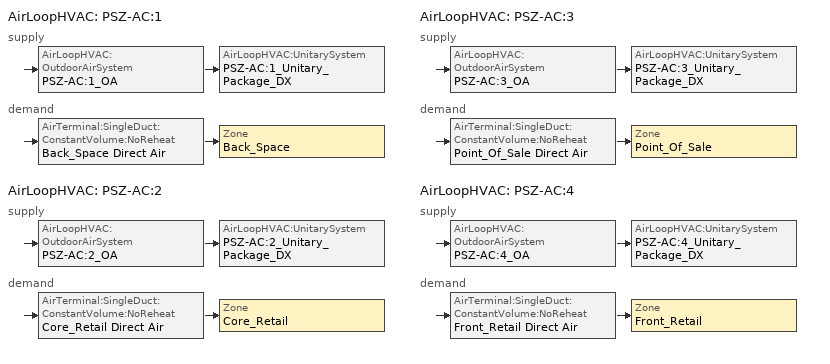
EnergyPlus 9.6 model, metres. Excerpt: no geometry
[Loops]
AirLoopHVAC 'PSZ-AC:1'
 supply: AirLoopHVAC:OutdoorAirSystem 'PSZ-AC:1_OA' > AirLoopHVAC:UnitarySystem 'PSZ-AC:1_Unitary_Package_DX'
 demand: AirTerminal:SingleDuct:ConstantVolume:NoReheat 'Back_Space Direct Air' > Zone 'Back_Space'
AirLoopHVAC 'PSZ-AC:2'
 supply: AirLoopHVAC:OutdoorAirSystem 'PSZ-AC:2_OA' > AirLoopHVAC:UnitarySystem 'PSZ-AC:2_Unitary_Package_DX'
 demand: AirTerminal:SingleDuct:ConstantVolume:NoReheat 'Core_Retail Direct Air' > Zone 'Core_Retail'
AirLoopHVAC 'PSZ-AC:3'
 supply: AirLoopHVAC:OutdoorAirSystem 'PSZ-AC:3_OA' > AirLoopHVAC:UnitarySystem 'PSZ-AC:3_Unitary_Package_DX'
 demand: AirTerminal:SingleDuct:ConstantVolume:NoReheat 'Point_Of_Sale Direct Air' > Zone 'Point_Of_Sale'
AirLoopHVAC 'PSZ-AC:4'
 supply: AirLoopHVAC:OutdoorAirSystem 'PSZ-AC:4_OA' > AirLoopHVAC:UnitarySystem 'PSZ-AC:4_Unitary_Package_DX'
 demand: AirTerminal:SingleDuct:ConstantVolume:NoReheat 'Front_Retail Direct Air' > Zone 'Front_Retail'
[Sizing:Zone] Zone Cooling Design Supply Air Temperature Input Method=SupplyAirTemperature; Zone Cooling Design Supply Air Temperature {C}=12.8; Zone Heating Design Supply Air Temperature Input Method=SupplyAirTemperature; Zone Heating Design Supply Air Temperature {C}=40; Zone Cooling Design Supply Air Humidity Ratio {kgWater/kgDryAir}=0.007; Zone Heating Design Supply Air Humidity Ratio {kgWater/kgDryAir}=0.008; Cooling Design Air Flow Method=DesignDay; Cooling Design Air Flow Rate {m3/s}=0; Cooling Minimum Air Flow {m3/s}=0; Cooling Minimum Air Flow Fraction=0; Heating Design Air Flow Method=DesignDay; Heating Design Air Flow Rate {m3/s}=0; Account for Dedicated Outdoor Air System=No; Dedicated Outdoor Air System Control Strategy=NeutralSupplyAir; Dedicated Outdoor Air Low Setpoint Temperature for Design {C}=autosize; Dedicated Outdoor Air High Setpoint Temperature for Design {C}=autosize
Name | Design Specification Outdoor Air Object
Back_Space | SZ DSOA Back_Space
Core_Retail | SZ DSOA Core_Retail
Point_Of_Sale | SZ DSOA Point_Of_Sale
Front_Retail | SZ DSOA Front_Retail
[DesignSpecification:OutdoorAir] Outdoor Air Method=Flow/Area
Name | Outdoor Air Flow per Zone Floor Area {m3/s-m2}
SZ DSOA Back_Space | 0.000609562
SZ DSOA Core_Retail; SZ DSOA Point_Of_Sale; SZ DSOA Front_Retail | 0.00118103
[Sizing:System] Type of Load to Size On=Sensible; Design Outdoor Air Flow Rate {m3/s}=AUTOSIZE; Central Heating Maximum System Air Flow Ratio=1; Preheat Design Temperature {C}=7; Preheat Design Humidity Ratio {kgWater/kgDryAir}=0.008; Precool Design Temperature {C}=12.8; Precool Design Humidity Ratio {kgWater/kgDryAir}=0.008; Central Cooling Design Supply Air Temperature {C}=12.8; Central Heating Design Supply Air Temperature {C}=40; Type of Zone Sum to Use=Coincident; 100% Outdoor Air in Cooling=No; 100% Outdoor Air in Heating=No; Central Cooling Design Supply Air Humidity Ratio {kgWater/kgDryAir}=0.007; Central Heating Design Supply Air Humidity Ratio {kgWater/kgDryAir}=0.008; Cooling Supply Air Flow Rate Method=DesignDay; Cooling Supply Air Flow Rate {m3/s}=0; Heating Supply Air Flow Rate Method=DesignDay; Heating Supply Air Flow Rate {m3/s}=0; System Outdoor Air Method=ZoneSum; Zone Maximum Outdoor Air Fraction=1; Cooling Design Capacity Method=CoolingDesignCapacity; Cooling Design Capacity {W}=autosize; Heating Design Capacity Method=HeatingDesignCapacity; Heating Design Capacity {W}=autosize; Central Cooling Capacity Control Method=OnOff
PSZ-AC:1; PSZ-AC:2; PSZ-AC:3; PSZ-AC:4
[ZoneControl:Thermostat] Control Type Schedule=Dual Zone Control Type Sched
Name | Zone or ZoneList | Control 1
Back_Space Thermostat | Back_Space | Back_Space DualSPSched
Core_Retail Thermostat | Core_Retail | Core_Retail DualSPSched
Point_Of_Sale Thermostat | Point_Of_Sale | Point_Of_Sale DualSPSched
Front_Retail Thermostat | Front_Retail | Front_Retail DualSPSched
[ThermostatSetpoint:DualSetpoint]
Name | Heating Setpoint Temperature Schedule | Cooling Setpoint Temperature Schedule
Back_Space DualSPSched; Point_Of_Sale DualSPSched; Front_Retail DualSPSched | HTGSETP_SCH_NO_OPTIMUM | CLGSETP_SCH_NO_SETBACK
Core_Retail DualSPSched | HTGSETP_SCH_YES_OPTIMUM | CLGSETP_SCH_YES_OPTIMUM
[AirTerminal:SingleDuct:ConstantVolume:NoReheat] Availability Schedule=ALWAYS_ON; Maximum Air Flow Rate {m3/s}=AUTOSIZE
Back_Space Direct Air; Core_Retail Direct Air; Point_Of_Sale Direct Air; Front_Retail Direct Air
[Zone equipment]
Back_Space: Back_Space Direct Air
Core_Retail: Core_Retail Direct Air
Point_Of_Sale: Point_Of_Sale Direct Air
Front_Retail: Front_Retail Direct Air
[Fan:SystemModel] Availability Schedule=HVACOperationSchd; Design Maximum Air Flow Rate {m3/s}=AUTOSIZE; Speed Control Method=Discrete; Electric Power Minimum Flow Rate Fraction=1; Motor In Air Stream Fraction=1; Design Electric Power Consumption {W}=AUTOSIZE; Design Power Sizing Method=TotalEfficiencyAndPressure
Name | Design Pressure Rise {Pa} | Motor Efficiency | Fan Total Efficiency | Night Ventilation Mode Pressure Rise {Pa} | Number of Speeds | Speed 1 Flow Fraction | Speed 1 Electric Power Fraction | Speed 2 Flow Fraction | Speed 2 Electric Power Fraction
PSZ-AC:1_addAQ_Unitary_Package_fan | 622.5 | 0.895 | 0.58175 | 622.5 | 2 | 0.66 | 0.4 | 1 | 1
PSZ-AC:2_addAQ_Unitary_Package_fan | 1018.41 | 0.93 | 0.6045 | 1018.41 | 2 | 0.66 | 0.4 | 1 | 1
PSZ-AC:3_addAQ_Unitary_Package_fan | 622.5 | 0.865 | 0.56225 | 622.5 | 2 | 0.66 | 0.4 | 1 | 1
PSZ-AC:4_addAQ_Unitary_Package_fan | 622.5 | 0.865 | 0.56225 | 622.5 | 1 | 1 | 1
[Coil:Cooling:DX:MultiSpeed] Availability Schedule=ALWAYS_ON; Condenser Type=AirCooled; Apply Part Load Fraction to Speeds Greater than 1=No; Apply Latent Degradation to Speeds Greater than 1=No; Maximum Outdoor Dry-Bulb Temperature for Crankcase Heater Operation {C}=10; Basin Heater Setpoint Temperature {C}=2; Fuel Type=Electricity; Number of Speeds=2; Speed 1 Rated Evaporator Fan Power Per Volume Flow Rate {W/(m3/s)}=0; Speed 1 Total Cooling Capacity Function of Temperature Curve=PSZ-AC_Unitary_PackagecoolCapFT; Speed 1 Total Cooling Capacity Function of Flow Fraction Curve=PSZ-AC_Unitary_PackagecoolFFF; Speed 1 Energy Input Ratio Function of Temperature Curve=PSZ-AC_Unitary_PackagecoolEIRFT; Speed 1 Energy Input Ratio Function of Flow Fraction Curve=PSZ-AC_Unitary_PackagecoolEIRFFF; Speed 1 Part Load Fraction Correlation Curve=PSZ-AC_Unitary_PackagecoolPLR; Speed 1 Rated Waste Heat Fraction of Power Input=0.2; Speed 1 Evaporative Condenser Effectiveness=0.9; Speed 2 Rated Evaporator Fan Power Per Volume Flow Rate {W/(m3/s)}=0; Speed 2 Total Cooling Capacity Function of Temperature Curve=PSZ-AC_Unitary_PackagecoolCapFT; Speed 2 Total Cooling Capacity Function of Flow Fraction Curve=PSZ-AC_Unitary_PackagecoolFFF; Speed 2 Energy Input Ratio Function of Temperature Curve=PSZ-AC_Unitary_PackagecoolEIRFT; Speed 2 Energy Input Ratio Function of Flow Fraction Curve=PSZ-AC_Unitary_PackagecoolEIRFFF; Speed 2 Part Load Fraction Correlation Curve=PSZ-AC_Unitary_PackagecoolPLR; Speed 2 Rated Waste Heat Fraction of Power Input=0.2; Speed 2 Evaporative Condenser Effectiveness=0.9
Name | Speed 1 Gross Rated Total Cooling Capacity {W} | Speed 1 Gross Rated Sensible Heat Ratio | Speed 1 Gross Rated Cooling COP {W/W} | Speed 1 Rated Air Flow Rate {m3/s} | Speed 2 Gross Rated Total Cooling Capacity {W} | Speed 2 Gross Rated Sensible Heat Ratio | Speed 2 Gross Rated Cooling COP {W/W} | Speed 2 Rated Air Flow Rate {m3/s}
PSZ-AC:1_Unitary_Package_CoolCoil | 17521.7 | 0.79866 | 3.79883 | 1.41131 | 35043.41 | 0.79866 | 3.79883 | 2.11697
PSZ-AC:2_Unitary_Package_CoolCoil | 72347.8 | 0.79141 | 3.39929 | 5.71256 | 144696 | 0.79141 | 3.39929 | 8.56884
PSZ-AC:3_Unitary_Package_CoolCoil | 10265.39 | 0.79866 | 3.79883 | 0.82684 | 20530.78 | 0.79866 | 3.79883 | 1.24026
PSZ-AC:4_Unitary_Package_CoolCoil | 7665.33 | 0.79866 | 4.11713 | 0.61742 | 15330.66 | 0.79866 | 4.11713 | 0.92613
[Coil:Heating:Fuel] Availability Schedule=ALWAYS_ON; Fuel Type=NaturalGas; Burner Efficiency=0.8; Nominal Capacity {W}=AUTOSIZE
PSZ-AC:1_Unitary_Package_HeatCoil; PSZ-AC:2_Unitary_Package_HeatCoil; PSZ-AC:3_Unitary_Package_HeatCoil; PSZ-AC:4_Unitary_Package_HeatCoil
[AirLoopHVAC:UnitarySystem] Control Type=Load; Dehumidification Control Type=None; Availability Schedule=ALWAYS_ON; Fan Placement=BlowThrough; Supply Air Fan Operating Mode Schedule=HVACOperationSchd; DX Heating Coil Sizing Ratio=1; Use DOAS DX Cooling Coil=No; Minimum Supply Air Temperature {C}=2; Latent Load Control=SensibleOnlyLoadControl; Cooling Supply Air Flow Rate Method=SupplyAirFlowRate; Cooling Supply Air Flow Rate {m3/s}=AUTOSIZE; Heating Supply Air Flow Rate Method=SupplyAirFlowRate; Heating Supply Air Flow Rate {m3/s}=AUTOSIZE; No Load Supply Air Flow Rate Method=SupplyAirFlowRate; No Load Supply Air Flow Rate {m3/s}=AUTOSIZE; Maximum Supply Air Temperature {C}=AUTOSIZE
Name | Controlling Zone or Thermostat Location | Supply Fan | Heating Coil | Cooling Coil | Design Specification Multispeed Object
PSZ-AC:1_Unitary_Package_DX | Back_Space | PSZ-AC:1_addAQ_Unitary_Package_fan | PSZ-AC:1_Unitary_Package_HeatCoil | PSZ-AC:1_Unitary_Package_CoolCoil | PSZ-AC:1_Unitary_Package_DX_Perf
PSZ-AC:2_Unitary_Package_DX | Core_Retail | PSZ-AC:2_addAQ_Unitary_Package_fan | PSZ-AC:2_Unitary_Package_HeatCoil | PSZ-AC:2_Unitary_Package_CoolCoil | PSZ-AC:2_Unitary_Package_DX_Perf
PSZ-AC:3_Unitary_Package_DX | Point_Of_Sale | PSZ-AC:3_addAQ_Unitary_Package_fan | PSZ-AC:3_Unitary_Package_HeatCoil | PSZ-AC:3_Unitary_Package_CoolCoil | PSZ-AC:3_Unitary_Package_DX_Perf
PSZ-AC:4_Unitary_Package_DX | Front_Retail | PSZ-AC:4_addAQ_Unitary_Package_fan | PSZ-AC:4_Unitary_Package_HeatCoil | PSZ-AC:4_Unitary_Package_CoolCoil | PSZ-AC:4_Unitary_Package_DX_Perf
[UnitarySystemPerformance:Multispeed] Number of Speeds for Heating=2; Number of Speeds for Cooling=2; Single Mode Operation=No; Heating Speed 1 Supply Air Flow Ratio=1; Heating Speed 2 Supply Air Flow Ratio=1; Cooling Speed 2 Supply Air Flow Ratio=1
Name | No Load Supply Air Flow Rate Ratio | Cooling Speed 1 Supply Air Flow Ratio
PSZ-AC:1_Unitary_Package_DX_Perf; PSZ-AC:2_Unitary_Package_DX_Perf; PSZ-AC:3_Unitary_Package_DX_Perf | 0.66 | 0.66
PSZ-AC:4_Unitary_Package_DX_Perf | 1 | 1
[Controller:OutdoorAir] Minimum Outdoor Air Flow Rate {m3/s}=AUTOSIZE; Maximum Outdoor Air Flow Rate {m3/s}=AUTOSIZE; Economizer Control Action Type=ModulateFlow; Lockout Type=LockoutWithHeating; Minimum Limit Type=FixedMinimum; Minimum Outdoor Air Schedule=MinOA_MotorizedDamper_Sched; Maximum Fraction of Outdoor Air Schedule=SZ_system_OA_Max_Frac_SCH
Name | Economizer Control Type
PSZ-AC:1_OA_Controller; PSZ-AC:2_OA_Controller; PSZ-AC:3_OA_Controller | DifferentialDryBulb
PSZ-AC:4_OA_Controller | NoEconomizer
[AirLoopHVAC] Design Supply Air Flow Rate {m3/s}=AUTOSIZE
PSZ-AC:1; PSZ-AC:2; PSZ-AC:3; PSZ-AC:4
[SetpointManager:SingleZone:Heating] Control Variable=Temperature; Minimum Supply Air Temperature {C}=10; Maximum Supply Air Temperature {C}=50
Name | Control Zone | Setpoint Node or NodeList
SupAirTemp MngrBack_Space - Htg | Back_Space | PSZ-AC:1_Unitary_PackageCoolCoil air inlet
SupAirTemp MngrCore_Retail - Htg | Core_Retail | PSZ-AC:2_Unitary_PackageCoolCoil air inlet
SupAirTemp MngrPoint_Of_Sale - Htg | Point_Of_Sale | PSZ-AC:3_Unitary_PackageCoolCoil air inlet
SupAirTemp MngrFront_Retail - Htg | Front_Retail | PSZ-AC:4_Unitary_PackageCoolCoil air inlet
[SetpointManager:SingleZone:Cooling] Control Variable=Temperature; Minimum Supply Air Temperature {C}=10; Maximum Supply Air Temperature {C}=50
Name | Control Zone | Setpoint Node or NodeList
SupAirTemp MngrBack_Space - Clg | Back_Space | PSZ-AC:1 Supply Equipment Outlet Node
SupAirTemp MngrCore_Retail - Clg | Core_Retail | PSZ-AC:2 Supply Equipment Outlet Node
SupAirTemp MngrPoint_Of_Sale - Clg | Point_Of_Sale | PSZ-AC:3 Supply Equipment Outlet Node
SupAirTemp MngrFront_Retail - Clg | Front_Retail | PSZ-AC:4 Supply Equipment Outlet Node
[SetpointManager:MixedAir] Control Variable=Temperature
Name | Setpoint Node or NodeList
PSZ-AC:1_OAMixed Air Temp Manager | PSZ-AC:1_OA-PSZ-AC:1_Unitary_PackageNode
PSZ-AC:2_OAMixed Air Temp Manager | PSZ-AC:2_OA-PSZ-AC:2_Unitary_PackageNode
PSZ-AC:3_OAMixed Air Temp Manager | PSZ-AC:3_OA-PSZ-AC:3_Unitary_PackageNode
PSZ-AC:4_OAMixed Air Temp Manager | PSZ-AC:4_OA-PSZ-AC:4_Unitary_PackageNode
[WaterHeater:Mixed]
Gas Tank: Tank Volume {m3}=0.151416; Setpoint Temperature Schedule=Hot Water Setpoint Temp Schedule; Deadband Temperature Difference {deltaC}=2; Maximum Temperature Limit {C}=82.2222; Heater Control Type=Cycle; Heater Maximum Capacity {W}=11722.8; Heater Minimum Capacity {W}=0; Heater Fuel Type=NaturalGas; Heater Thermal Efficiency=0.82; Off Cycle Parasitic Fuel Consumption Rate {W}=1860; Off Cycle Parasitic Fuel Type=NaturalGas; Off Cycle Parasitic Heat Fraction to Tank=0; On Cycle Parasitic Fuel Consumption Rate {W}=1860; Ambient Temperature Indicator=Zone; Ambient Temperature Zone=Back_space; Off Cycle Loss Coefficient to Ambient Temperature {W/K}=4.10807; On Cycle Loss Coefficient to Ambient Temperature {W/K}=4.10807; Peak Use Flow Rate {m3/s}=1.89e-05; Use Flow Rate Fraction Schedule=BLDG_SWH_SCH
[EnergyManagementSystem:Sensor]
Name | Output:Variable or Output:Meter Index Key | Output:Variable or Output:Meter
Back_Space_LSr | Back_Space | Zone Lights Electricity Rate
Back_Space_Occ_Sensor | Back_Space | People Occupant Count
Core_Retail_LSr | Core_Retail | Zone Lights Electricity Rate
Core_Retail_Occ_Sensor | Core_Retail | People Occupant Count
Point_Of_Sale_LSr | Point_Of_Sale | Zone Lights Electricity Rate
Point_Of_Sale_Occ_Sensor | Point_Of_Sale | People Occupant Count
Front_Retail_LSr | Front_Retail | Zone Lights Electricity Rate
Front_Retail_Occ_Sensor | Front_Retail | People Occupant Count
[EnergyManagementSystem:InternalVariable] Internal Data Type=Zone Floor Area
Name | Internal Data Index Key
Back_Space_Area | Back_Space
Core_Retail_Area | Core_Retail
Point_Of_Sale_Area | Point_Of_Sale
Front_Retail_Area | Front_Retail
[Schedule:Compact]
BLDG_SWH_SCH: Through: 12/31, For: Weekdays SummerDesignDay, Until: 01:00, 0, Until: 03:00, 0, Until: 07:00, 0, Until: 08:00, 0.15, Until: 09:00, 0.23, Until: 10:00, 0.32, Until: 11:00, 0.41, Until: 12:00, 0.57, Until: 13:00, 0.62, Until: 14:00, 0.61, Until: 15:00, 0.5, Until: 16:00, 0.45, Until: 17:00, 0.46, Until: 18:00, 0.47, Until: 19:00, 0.42, Until: 20:00, 0.34, Until: 21:00, 0.33, Until: 22:00, 0, Until: 23:00, 0, Until: 24:00, 0, For: Saturday WinterDesignDay, Until: 01:00, 0, Until: 02:00, 0, Until: 03:00, 0, Until: 06:00, 0, Until: 07:00, 0, Until: 08:00, 0.2, Until: 09:00, 0.24, Until: 10:00, 0.27, Until: 11:00, 0.42, Until: 12:00, 0.54, Until: 13:00, 0.59, Until: 14:00, 0.6, Until: 15:00, 0.49, Until: 16:00, 0.48, Until: 17:00, 0.47, Until: 18:00, 0.46, Until: 19:00, 0.44, Until: 20:00, 0.36, Until: 21:00, 0.29, Until: 22:00, 0.22, Until: 23:00, 0, Until: 24:00, 0, For: Sunday Holidays AllOtherDays, Until: 03:00, 0, Until: 06:00, 0, Until: 07:00, 0, Until: 08:00, 0, Until: 09:00, 0, Until: 10:00, 0.14, Until: 11:00, 0.29, Until: 12:00, 0.31, Until: 14:00, 0.36, Until: 15:00, 0.34, Until: 16:00, 0.35, Until: 17:00, 0.37, Until: 18:00, 0.34, Until: 19:00, 0.25, Until: 20:00, 0, Until: 21:00, 0, Until: 22:00, 0, Until: 23:00, 0, Until: 24:00, 0
Hot Water Setpoint Temp Schedule: THROUGH: 12/31, FOR: AllDays, UNTIL: 24:00, 60
ALWAYS_ON: Through: 12/31, For: AllDays, Until: 24:00, 1
HVACOperationSchd: Through: 12/31, For: Weekdays SummerDesignDay, Until: 06:00, 0, Until: 21:00, 1, Until: 24:00, 0, For: Saturday WinterDesignDay, Until: 06:00, 0, Until: 22:00, 1, Until: 24:00, 0, For: Sunday Holidays AllOtherDays, Until: 08:00, 0, Until: 19:00, 1, Until: 24:00, 0
HTGSETP_SCH_YES_OPTIMUM: Through: 12/31, For: WinterDesignDay, Until: 06:00, 15.56, Until: 07:00, 18.33, Until: 21:00, 21.11, Until: 24:00, 15.56, For: Weekdays, Until: 05:00, 15.56, Until: 06:00, 17.8, Until: 07:00, 20, Until: 21:00, 21.11, Until: 24:00, 15.56, For SummerDesignDay, Until: 24:00, 15.56, For: Saturday, Until: 05:00, 15.56, Until: 06:00, 17.8, Until: 07:00, 20, Until: 22:00, 21.11, Until: 24:00, 15.56, For: Sunday Holidays AllOtherDays, Until: 07:00, 15.56, Until: 08:00, 17.8, Until: 09:00, 20, Until: 19:00, 21.11, Until: 24:00, 15.56
HTGSETP_SCH_NO_OPTIMUM: Through: 12/31, For: WinterDesignDay, Until: 06:00, 15.56, Until: 07:00, 18.33, Until: 21:00, 21.11, Until: 24:00, 15.56, For: Weekdays, Until: 05:00, 15.56, Until: 06:00, 21.11, Until: 07:00, 21.11, Until: 21:00, 21.11, Until: 24:00, 15.56, For SummerDesignDay, Until: 24:00, 15.56, For: Saturday, Until: 05:00, 15.56, Until: 06:00, 21.11, Until: 07:00, 21.11, Until: 22:00, 21.11, Until: 24:00, 15.56, For: Sunday Holidays AllOtherDays, Until: 07:00, 15.56, Until: 08:00, 21.11, Until: 09:00, 21.11, Until: 19:00, 21.11, Until: 24:00, 15.56
CLGSETP_SCH_YES_OPTIMUM: Through: 12/31, For: SummerDesignDay, Until: 06:00, 29.44, Until: 07:00, 26.67, Until: 21:00, 23.89, Until: 24:00, 29.44, For: Weekdays, Until: 05:00, 29.44, Until: 06:00, 27.8, Until: 07:00, 25.6, Until: 21:00, 23.89, Until: 24:00, 29.44, For: Saturday, Until: 05:00, 29.44, Until: 06:00, 27.8, Until: 07:00, 25.6, Until: 22:00, 23.89, Until: 24:00, 29.44, For WinterDesignDay, Until: 24:00, 29.44, For: Sunday Holidays AllOtherDays, Until: 07:00, 29.44, Until: 08:00, 27.8, Until: 09:00, 25.6, Until: 19:00, 23.89, Until: 24:00, 29.44
CLGSETP_SCH_NO_SETBACK: Through: 12/31, For: SummerDesignDay, Until: 06:00, 29.44, Until: 07:00, 26.67, Until: 21:00, 23.89, Until: 24:00, 29.44, For: Weekdays, Until: 05:00, 23.89, Until: 06:00, 23.89, Until: 07:00, 23.89, Until: 21:00, 23.89, Until: 24:00, 23.89, For: Saturday, Until: 05:00, 23.89, Until: 06:00, 23.89, Until: 07:00, 23.89, Until: 22:00, 23.89, Until: 24:00, 23.89, For WinterDesignDay, Until: 24:00, 29.44, For: Sunday Holidays AllOtherDays, Until: 07:00, 23.89, Until: 08:00, 23.89, Until: 09:00, 23.89, Until: 19:00, 23.89, Until: 24:00, 23.89
MinOA_MotorizedDamper_Sched: Through: 12/31, For: Weekdays SummerDesignDay, Until: 07:00, 0, Until: 21:00, 1, Until: 24:00, 0, For: Saturday, Until: 07:00, 0, Until: 22:00, 1, Until: 24:00, 0, For: WinterDesignDay, Until: 24:00, 1, For: Sunday Holidays AllOtherDays, Until: 09:00, 0, Until: 19:00, 1, Until: 24:00, 0
Dual Zone Control Type Sched: Through: 12/31, For: AllDays, Until: 24:00, 4
[Schedule:Constant]
SZ_system_OA_Max_Frac_SCH: Fraction, 0.7
[Curve:Quadratic]
Name | Coefficient1 Constant | Coefficient2 x | Coefficient3 x**2 | Minimum Value of x | Maximum Value of x
PSZ-AC_Unitary_PackagecoolFFF | 0.8 | 0.2 | 0 | 0.5 | 1.5
PSZ-AC_Unitary_PackagecoolEIRFFF | 1.156 | -0.1816 | 0.0256 | 0.5 | 1.5
PSZ-AC_Unitary_PackagecoolPLR | 0.75 | 0.25 | 0 | 0 | 1
[Curve:Biquadratic] Minimum Value of x=12.77778; Maximum Value of x=23.88889; Minimum Value of y=21.11111; Maximum Value of y=46.11111
Name | Coefficient1 Constant | Coefficient2 x | Coefficient3 x**2 | Coefficient4 y | Coefficient5 y**2 | Coefficient6 x*y
PSZ-AC_Unitary_PackagecoolCapFT | 0.766956 | 0.0107756 | -4.14703e-05 | 0.00134961 | -0.000261144 | 0.000457488
PSZ-AC_Unitary_PackagecoolEIRFT | 0.297145 | 0.0430933 | -0.000748766 | 0.00597727 | 0.000482112 | -0.000956448
